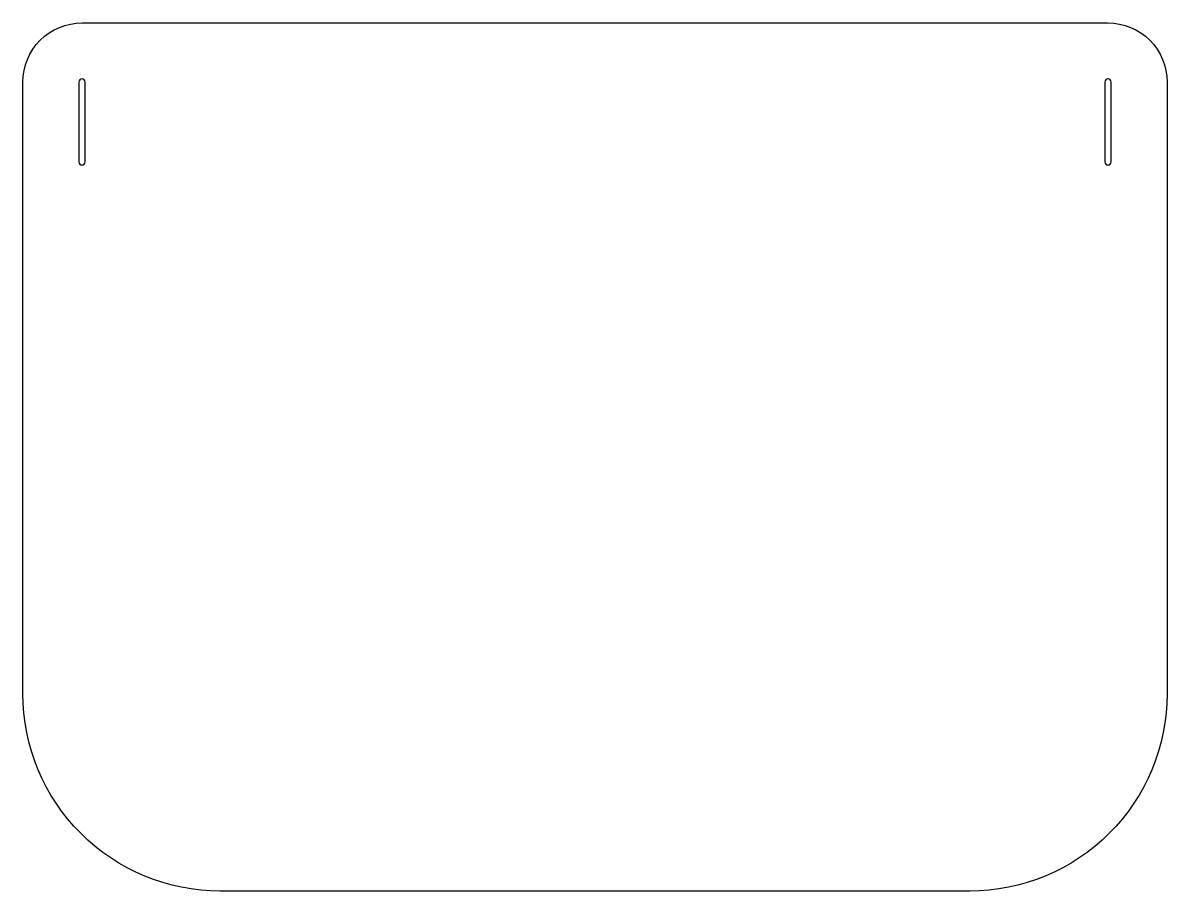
# Model space of a CAD drawing. Header units: millimetres. Extents: x 430 to 720, y 0 to 220.
import ezdxf

# ---------------------------------------------------------------- set-up
doc = ezdxf.new("R2010")
doc.units = ezdxf.units.MM
doc.header["$MEASUREMENT"] = 0

msp = doc.modelspace()

# ---------------------------------------------------------------- linework, layer by layer
for points in [[(480, 0, -0.414214), (430, 50), (430, 205, -0.414214), (445, 220), (705, 220, -0.414214), (720, 205), (720, 50, -0.414214), (670, 0)], [(444.2, 205), (444.2, 184.8, 1), (445.8, 184.8), (445.8, 205, 1)], [(704.2, 205), (704.2, 184.8, 1), (705.8, 184.8), (705.8, 205, 1)]]:
    msp.add_lwpolyline(points, format="xyb", close=True)

doc.saveas('drawing.dxf')
